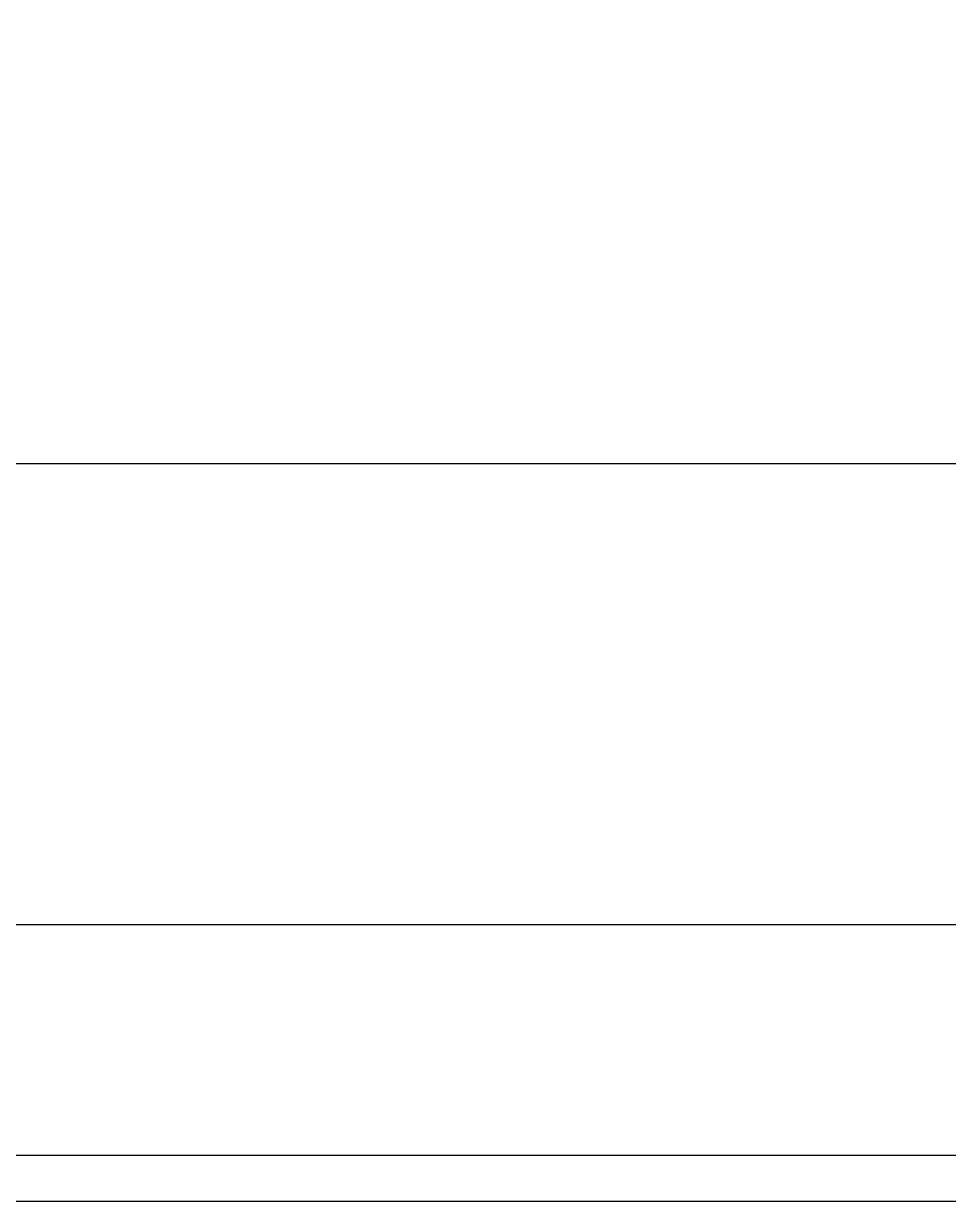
# Model space of a CAD drawing. Header units: inches. Extents: x 21 to 32698, y 13 to 3712.
# Drawn here: x 4621.72 to 4631.76, y 966.58 to 979.36 of the extents above; entities that cross this region are included whole.
import ezdxf

# ---------------------------------------------------------------- set-up
doc = ezdxf.new("R2010")
doc.units = ezdxf.units.IN
doc.header["$MEASUREMENT"] = 0
for name, color, linetype, lineweight in [('Z_MİM_-KM-IZO-THERMAL', 8, 'Continuous', 25), ('Z_MİM_-KM-IZO-THERMAL-ROCKWOOL', 8, 'BATTING', 25), ('Z_MİM_-KM-PAINT', 8, 'Continuous', 25), ('Z_MİM_-KM-WALL-PLASTER', 8, 'Continuous', 25)]:
    doc.layers.add(name, color=color, linetype=linetype, lineweight=lineweight)
doc.linetypes.add('BATTING', pattern='A,0.00254,-2.54,[134,ltypeshp.shx,S=2.54,R=0,X=-2.54,Y=0],-5.08,[134,ltypeshp.shx,S=2.54,R=180,X=2.54,Y=0],-2.54', length=10.16254)

msp = doc.modelspace()

# ---------------------------------------------------------------- linework, layer by layer
at = {"layer": 'Z_MİM_-KM-IZO-THERMAL'}
msp.add_lwpolyline([(4654.257084179852, 1293.057684618013), (4654.257084179852, 969.5831009268967), (3319.257558632825, 969.583100926882), (3319.257558632825, 1624.5831787437), (3029.258088518117, 1624.583392128328), (3029.258088518117, 2594.584265079446), (6844.258095074628, 2594.584265079446), (6844.258095074628, 969.5831087493367), (5329.257012654277, 969.5831087493367), (5329.257012654277, 1293.057684618013)], dxfattribs=at)
at = {"layer": 'Z_MİM_-KM-IZO-THERMAL-ROCKWOOL', "ltscale": 0.45}
msp.add_lwpolyline([(4649.257084179852, 1293.057684618013), (4649.257084179852, 974.5831009268966), (3324.257558632825, 974.5831009268821), (3324.257558632825, 1629.583175064655), (3034.258088518117, 1629.583388449284), (3034.258088518117, 2589.584265079445), (6839.258095074628, 2589.584265079445), (6839.258095074628, 974.5831087493368), (5334.25701265428, 974.5831087493368), (5334.25701265428, 1293.057684618013)], dxfattribs=at)
at = {"layer": 'Z_MİM_-KM-PAINT'}
msp.add_lwpolyline([(4657.257084179852, 1293.057684618013), (4657.257084179852, 966.5831009268966), (3316.257558632826, 966.5831009268821), (3316.257558632826, 1621.583180951138), (3026.258088518117, 1621.583394335766), (3026.258088518117, 2597.584265079445), (6847.258095074628, 2597.584265079445), (6847.258095074628, 966.5831087493367), (5326.25701265428, 966.5831087493367), (5326.25701265428, 1293.057684618013)], dxfattribs=at)
at = {"layer": 'Z_MİM_-KM-WALL-PLASTER'}
msp.add_lwpolyline([(4656.757084179854, 1293.057684618013), (4656.757084179854, 967.0831009268963), (3316.757558632825, 967.083100926882), (3316.757558632825, 1622.083180583236), (3026.758088518117, 1622.08339396785), (3026.758088518117, 2597.084265079445), (6846.758095074628, 2597.084265079445), (6846.758095074628, 967.0831087493366), (5326.75701265428, 967.0831087493366), (5326.75701265428, 1293.057684618013)], dxfattribs=at)

doc.saveas('drawing.dxf')
